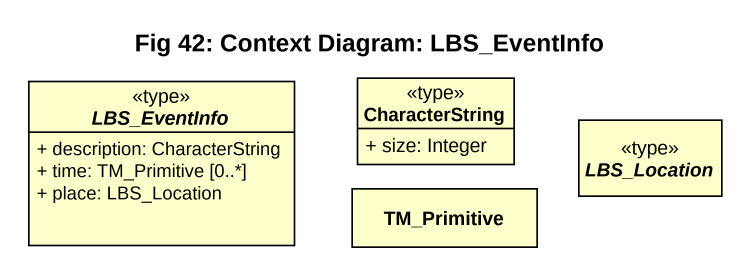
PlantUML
@startuml
title Fig 42: Context Diagram: LBS_EventInfo
hide circle
hide empty members
skinparam classAttributeIconSize 0
abstract class LBS_EventInfo <<type>> {
  + description: CharacterString
  + time: TM_Primitive [0..*]
  + place: LBS_Location
}
class CharacterString <<type>> {
  + size: Integer
}
abstract class LBS_Location <<type>>
class TM_Primitive
@enduml
